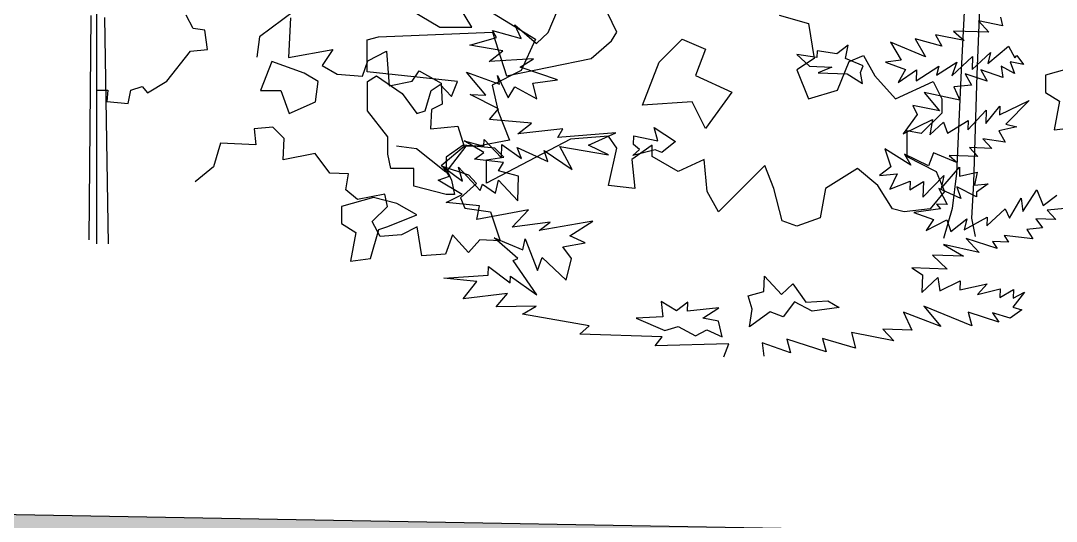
# Model space of a CAD drawing. Header units: inches. Extents: x 11.9 to 85.3, y 21.1 to 37.4.
# Drawn here: x 52.593 to 53.149, y 21.83 to 22.099 of the extents above; entities that cross this region are included whole.
import ezdxf

# ---------------------------------------------------------------- set-up
doc = ezdxf.new("R2010")
doc.units = ezdxf.units.IN
doc.header["$MEASUREMENT"] = 0
doc.layers.add('CAY', color=94, linetype='Continuous')
doc.layers.add('CAY-3', color=61, linetype='Continuous')

# ---------------------------------------------------------------- blocks, each defined once
blk = doc.blocks.new('A$C76451831')
at = {"layer": 'CAY'}
for p, q in [((4647.3, 135.4), (4647.3, 419.7)), ((5187.1, 388.1), (5198.4, 414.5)), ((4638.3, 140.1), (4640.6, 408.3)), ((4661.5, 135.4), (4656.8, 405.9)), ((5154.7, 381.1), (5147.1, 397.2)), ((5147.1, 397.2), (5173, 375)), ((5701.4, 401.9), (5714.1, 388.3)), ((5730.2, 395.9), (5701.4, 401.9)), ((5727.9, 406.4), (5730.2, 395.9)), ((5120.6, 390.5), (5154.7, 381.1)), ((5125.3, 382.1), (5120.6, 390.5)), ((5173, 375), (5187.1, 388.1)), ((5650.1, 385.1), (5657.8, 371.7)), ((5684.3, 378.5), (5650.1, 385.1)), ((5714.1, 388.3), (5671.6, 389.8)), ((5671.6, 389.8), (5684.3, 378.5)), ((5093.2, 372.8), (5125.3, 382.1)), ((5132.9, 366), (5093.2, 372.8)), ((5171.9, 380.3), (5154.8, 342.6)), ((5596.3, 376.6), (5609.2, 354.8)), ((5638.3, 358.8), (5596.3, 376.6)), ((5625.9, 380.5), (5638.3, 358.8)), ((5657.8, 371.7), (5625.9, 380.5)), ((5712.8, 351.2), (5737.6, 371.6)), ((5737.6, 371.6), (5745.2, 357.8)), ((5116.6, 353.4), (5132.9, 366)), ((5669.7, 336.4), (5694.5, 359.5)), ((5694, 343.7), (5716, 364.2)), ((5694.5, 359.5), (5694, 343.7)), ((5716, 364.2), (5712.8, 351.2)), ((5745.2, 357.8), (5747.6, 360.4)), ((5747.6, 360.4), (5755.4, 349.7)), ((5169.7, 356.6), (5116.6, 353.4)), ((5153.5, 346.7), (5169.7, 356.6)), ((5198.3, 331.5), (5153.5, 346.7)), ((5609.2, 354.8), (5590.5, 352.7)), ((5590.5, 352.7), (5614.2, 343.7)), ((5626.9, 330.2), (5654.2, 347.8)), ((5651.2, 337), (5675.7, 352.5)), ((5654.2, 347.8), (5651.2, 337)), ((5675.7, 352.5), (5669.7, 336.4)), ((5744.6, 339.2), (5728.6, 347.9)), ((5728.6, 347.9), (5730.8, 334.2)), ((5755.4, 349.7), (5739.6, 353)), ((5739.6, 353), (5744.6, 339.2)), ((5112.4, 313.2), (5089.4, 340.8)), ((5089.4, 340.8), (5128.7, 326.2)), ((5154.8, 342.6), (5120.1, 324.9)), ((5126.4, 336.8), (5139.1, 310)), ((5128.7, 326.2), (5126.4, 336.8)), ((5614.2, 343.7), (5605.5, 328.2)), ((5605.5, 328.2), (5627.4, 343.3)), ((5627.4, 343.3), (5626.9, 330.2)), ((5712.1, 329.9), (5685.6, 338.5)), ((5685.6, 338.5), (5693.3, 325.1)), ((5730.8, 334.2), (5704.4, 343.3)), ((5704.4, 343.3), (5712.1, 329.9)), ((5120.1, 324.9), (5127.1, 293.6)), ((5139.1, 310), (5147.2, 322.9)), ((5147.2, 322.9), (5173.5, 308.8)), ((5168.7, 327.6), (5198.3, 331.5)), ((5173.5, 308.8), (5168.7, 327.6)), ((5693.3, 325.1), (5672, 323.1)), ((5672, 323.1), (5679.1, 307)), ((5093.9, 313.9), (5112.4, 313.2)), ((5127.7, 296.8), (5093.9, 313.9)), ((5636.8, 316.2), (5655.1, 294.3)), ((5679.1, 307), (5636.8, 316.2)), ((5623.2, 300.8), (5628.2, 290.2)), ((5655.1, 294.3), (5623.2, 300.8)), ((5710.3, 279.2), (5726.9, 299.9)), ((5726.5, 289.5), (5762, 306.9)), ((5726.9, 299.9), (5726.5, 289.5)), ((5762, 306.9), (5734.3, 278.4)), ((5116.8, 284), (5127.7, 296.8)), ((5127.1, 293.6), (5140.7, 259.4)), ((5628.2, 290.2), (5611.5, 266.8)), ((5688.7, 271.8), (5710.9, 295)), ((5710.9, 295), (5710.3, 279.2)), ((5167, 279.6), (5116.8, 284)), ((5150.7, 267), (5167, 279.6)), ((5204.4, 272.8), (5150.7, 267)), ((5198.6, 262.6), (5204.4, 272.8)), ((5611.5, 266.8), (5646.6, 284.1)), ((5646.6, 284.1), (5643.2, 265.7)), ((5643.2, 265.7), (5659.6, 281)), ((5659.6, 281), (5664.6, 267.6)), ((5664.6, 267.6), (5689.1, 282.7)), ((5689.1, 282.7), (5688.7, 271.8)), ((5747.3, 275.2), (5725.9, 270.5)), ((5734.3, 278.4), (5747.3, 275.2)), ((5110.3, 252.1), (5110.6, 260.2)), ((5110.6, 260.2), (5131.1, 238.2)), ((5268.1, 267.9), (5198.6, 262.6)), ((5235.4, 253.2), (5268.1, 267.9)), ((5733.6, 257.1), (5706.9, 260.7)), ((5706.9, 260.7), (5717.4, 249.5)), ((5725.9, 270.5), (5733.6, 257.1)), ((5029.8, 248.8), (5005.7, 252.3)), ((5064.6, 221), (5029.8, 248.8)), ((5088.8, 252.3), (5064.6, 221)), ((5110, 244.4), (5086.5, 258.4)), ((5086.5, 258.4), (5110.3, 252.1)), ((5103, 252.3), (5088.8, 252.3)), ((5140.7, 259.4), (5103, 252.3)), ((5131.1, 238.2), (5131.7, 254.1)), ((5131.7, 254.1), (5155.1, 237.4)), ((5155.1, 237.4), (5150.1, 250.7)), ((5150.1, 250.7), (5186.7, 233.6)), ((5200.9, 251.6), (5259, 241.9)), ((5215.8, 224.4), (5200.9, 251.6)), ((5259, 241.9), (5235.4, 253.2)), ((5620.7, 229.3), (5589.6, 249)), ((5589.6, 249), (5596.6, 227.4)), ((5717.4, 249.5), (5690.7, 250.4)), ((5690.7, 250.4), (5700.8, 239.6)), ((5098.9, 236.6), (5110, 244.4)), ((5133.6, 232.7), (5098.9, 236.6)), ((5186.7, 233.6), (5182.2, 246.9)), ((5182.2, 246.9), (5215.8, 224.4)), ((5641.9, 228.5), (5613, 242.7)), ((5613, 242.7), (5620.7, 229.3)), ((5647.9, 244.2), (5641.9, 228.5)), ((5676.5, 232.3), (5647.9, 244.2)), ((5700.8, 239.6), (5666.4, 240.8)), ((5666.4, 240.8), (5676.5, 232.3)), ((5069.2, 216.4), (5061.4, 227.5)), ((5061.4, 227.5), (5084.8, 210.4)), ((5080, 226.9), (5105.7, 199.2)), ((5084.8, 210.4), (5080, 226.9)), ((5127.8, 222.5), (5133.6, 232.7)), ((5596.6, 227.4), (5583.1, 217)), ((5656.8, 201.3), (5679, 227.2)), ((5679, 227.2), (5678.7, 216.4)), ((5055.4, 211.4), (5069.2, 216.4)), ((5084.3, 194.5), (5055.4, 211.4)), ((5124.2, 195.8), (5127.5, 211.6)), ((5127.5, 211.6), (5150.6, 186.8)), ((5151.6, 216.2), (5127.8, 222.5)), ((5150.6, 186.8), (5151.6, 216.2)), ((5583.1, 217), (5604.4, 219)), ((5604.4, 219), (5595.6, 200.7)), ((5635.2, 191.1), (5660.1, 217)), ((5660.1, 217), (5656.8, 201.3)), ((5678.7, 216.4), (5700.1, 221.1)), ((5700.1, 221.1), (5696.9, 205.3)), ((5105.7, 199.2), (5108.7, 206.8)), ((5108.7, 206.8), (5124.2, 195.8)), ((5595.6, 200.7), (5620, 210.3)), ((5620, 210.3), (5619.6, 199.9)), ((5619.6, 199.9), (5635.8, 209.7)), ((5635.8, 209.7), (5635.2, 191.1)), ((5654.1, 201.4), (5664.3, 182.4)), ((5680.4, 189.6), (5654.1, 201.4)), ((5699.1, 191.6), (5675.5, 203.3)), ((5675.5, 203.3), (5680.4, 189.6)), ((5696.9, 205.3), (5713.2, 207)), ((5713.2, 207), (5699.3, 197.1)), ((5754.7, 173.8), (5771.4, 200)), ((5771.4, 200), (5778.9, 181.1)), ((5065.3, 184.8), (5084.3, 194.5)), ((5699.3, 197.1), (5699.1, 191.6)), ((5738.5, 166.2), (5752.5, 189.8)), ((5752.5, 189.8), (5754.7, 173.8)), ((5778.9, 181.1), (5795.2, 193.7)), ((5105.1, 180.6), (5065.3, 184.8)), ((5101.8, 164.4), (5105.1, 180.6)), ((5163.4, 175.9), (5101.8, 164.4)), ((5144.1, 155.3), (5163.4, 175.9)), ((5656, 177.3), (5624.1, 172.9)), ((5651.2, 182.9), (5656, 177.3)), ((5664.3, 182.4), (5651.2, 182.9)), ((5711.5, 156.8), (5733.5, 177.3)), ((5733.5, 177.3), (5738.5, 166.2)), ((5805.1, 177.5), (5783.7, 175.5)), ((5783.7, 175.5), (5794.2, 164.3)), ((5189.6, 161.4), (5144.1, 155.3)), ((5240.4, 162.3), (5176.1, 151.4)), ((5176.1, 151.4), (5189.6, 161.4)), ((5213, 144.7), (5240.4, 162.3)), ((5624.1, 172.9), (5647.8, 164.4)), ((5647.8, 164.4), (5639.2, 151.1)), ((5639.2, 151.1), (5663.7, 163.9)), ((5663.7, 163.9), (5668.6, 150.1)), ((5668.6, 150.1), (5687.7, 165.3)), ((5684.6, 152.2), (5711.8, 167.2)), ((5687.7, 165.3), (5684.6, 152.2)), ((5711.8, 167.2), (5711.5, 156.8)), ((5794.2, 164.3), (5770.2, 165.1)), ((5770.2, 165.1), (5778, 154.4)), ((5778, 154.4), (5759.3, 152.4)), ((5759.3, 152.4), (5766.7, 141.2)), ((5150.9, 117.8), (5122.3, 142.4)), ((5122.3, 142.4), (5156.7, 128.1)), ((5156.7, 128.1), (5159.4, 141.1)), ((5159.4, 141.1), (5174.4, 103.4)), ((5204.4, 131.8), (5231.3, 136.3)), ((5231.3, 136.3), (5213, 144.7)), ((5723.7, 129.6), (5686.9, 141.7)), ((5686.9, 141.7), (5702.2, 124.9)), ((5737.5, 137.3), (5718.5, 137.9)), ((5718.5, 137.9), (5723.7, 129.6)), ((5766.7, 141.2), (5732.4, 145.1)), ((5732.4, 145.1), (5737.5, 137.3)), ((5214.8, 117.9), (5204.4, 131.8)), ((5702.2, 124.9), (5659.9, 134.5)), ((5659.9, 134.5), (5683.5, 120.6)), ((5145.4, 115.3), (5150.9, 117.8)), ((5173.4, 74.4), (5145.4, 115.3)), ((5174.4, 103.4), (5180, 119.1)), ((5180, 119.1), (5208.5, 91.8)), ((5208.5, 91.8), (5214.8, 117.9)), ((5646.4, 121.9), (5664.3, 104.9)), ((5683.5, 120.6), (5646.4, 121.9)), ((5115.3, 97.8), (5115.7, 108.2)), ((5115.7, 108.2), (5141.7, 88.7)), ((5621.8, 106.4), (5634.7, 98.2)), ((5664.3, 104.9), (5621.8, 106.4)), ((5062.2, 94.2), (5115.3, 97.8)), ((5101.9, 90.1), (5062.2, 94.2)), ((5085.3, 69.4), (5101.9, 90.1)), ((5141.7, 88.7), (5142, 96.8)), ((5142, 96.8), (5173.4, 74.4)), ((5634.7, 98.2), (5633.9, 77)), ((5633.9, 77), (5653.1, 94.9)), ((5653.1, 94.9), (5655.3, 78.9)), ((5655.3, 78.9), (5679.7, 91.2)), ((5679.7, 91.2), (5679.3, 80.4)), ((5679.3, 80.4), (5711.8, 87.4)), ((5711.8, 87.4), (5700.4, 74.6)), ((5138.6, 75.7), (5085.3, 69.4)), ((5124.9, 59.8), (5138.6, 75.7)), ((5700.4, 74.6), (5727.4, 81.4)), ((5727.4, 81.4), (5727.1, 71)), ((5727.1, 71), (5743.3, 80.8)), ((5756.7, 77.6), (5742.5, 59.6)), ((5743.3, 80.8), (5742.9, 70.4)), ((5742.9, 70.4), (5756.7, 77.6)), ((5172.9, 60.9), (5124.9, 59.8)), ((5156.3, 51), (5172.9, 60.9)), ((5236, 37.4), (5156.3, 51)), ((5656.5, 36.3), (5611.8, 53.7)), ((5611.8, 53.7), (5621.9, 32)), ((5693.7, 37.2), (5636.1, 60.6)), ((5636.1, 60.6), (5656.5, 36.3)), ((5726, 41.5), (5689.3, 53.7)), ((5689.3, 53.7), (5693.7, 37.2)), ((5739.3, 46.5), (5718.3, 52.7)), ((5718.3, 52.7), (5726, 41.5)), ((5753.3, 56.5), (5739.3, 46.5)), ((5742.5, 59.6), (5753.3, 56.5)), ((5224.8, 27.3), (5236, 37.4)), ((5323.5, 23.9), (5224.8, 27.3)), ((5600.2, 19.2), (5549.8, 29.1)), ((5549.8, 29.1), (5554.6, 10.4)), ((5621.9, 32), (5587.1, 33.3)), ((5587.1, 33.3), (5600.2, 19.2)), ((5314.9, 13.3), (5323.5, 23.9)), ((5402.9, 15.7), (5314.9, 13.3)), ((5396.9, 0), (5402.9, 15.7)), ((5476.9, 4.9), (5442.9, 17)), ((5442.9, 17), (5445, 1)), ((5472.5, 21.4), (5476.9, 4.9)), ((5519.5, 6.1), (5472.5, 21.4)), ((5515.1, 22.2), (5519.5, 6.1)), ((5554.6, 10.4), (5515.1, 22.2))]:
    blk.add_line(p, q, dxfattribs=at)
for points in [[(888.6, 656.4), (872.7, 530.9), (866.4, 466.6), (861.1, 337.9), (856.9, 208.2), (854.8, 166), (859, 143.9)], [(774.7, 655.4), (791.5, 634.3), (850.6, 524.6), (847.4, 444.5), (842.2, 343.2), (836.9, 219.8), (831.6, 177.6), (821.1, 141.8)]]:
    blk.add_lwpolyline(points, dxfattribs=at)
for points in [[(5560.6, 340.2), (5563.6, 348.2), (5542.6, 357.1), (5545.9, 372.9), (5532, 362.5), (5508.5, 366), (5508.2, 358.3), (5484.4, 361.9), (5499.7, 347.7), (5526.4, 346.8), (5509.9, 339.7), (5544.7, 338.5), (5562.9, 327)], [(5288.9, 254), (5289.3, 264.4), (5318.1, 258.4), (5313.6, 274.5), (5339.3, 257.7), (5323, 244.7), (5315, 247.7), (5288.4, 240.9), (5296.4, 248.3)], [(5431.1, 57.3), (5426.2, 73.3), (5445, 78.1), (5445.6, 96.7), (5466.2, 74.6), (5479.7, 87.3), (5495.3, 65.5), (5521.6, 67.3), (5535, 59.1), (5502.6, 54.8), (5481.7, 65.9), (5467.9, 47.8), (5452.3, 53.8), (5427.7, 36.1)], [(5395.1, 24.1), (5390.7, 42.8), (5371.8, 46.2), (5391.3, 58.7), (5353.5, 54.6), (5353.9, 65.4), (5340.4, 55), (5322.2, 66.5), (5324.3, 47.9), (5292.1, 46.3), (5326.4, 31.5), (5342.5, 36.4), (5363.4, 25.2), (5376.8, 32.4)]]:
    blk.add_lwpolyline(points, close=True, dxfattribs=at)
at = {"layer": 'CAY-3'}
for p, q in [((5095.9, 394.5), (5062.5, 449.6)), ((4975.9, 443.1), (5057.6, 394.5)), ((430.8, 388.4), (413.7, 423.2)), ((5086.7, 432.5), (5171.9, 380.3)), ((45.4, 414.1), (3.5, 382.8)), ((624.8, 409), (659.6, 399)), ((659.6, 399), (666.6, 357.1)), ((145.6, 382.8), (281.8, 388.3)), ((281.8, 388.3), (298.9, 336.4)), ((424.3, 378.3), (430.8, 388.4)), ((5057.6, 394.5), (5095.9, 394.5)), ((3.5, 382.8), (0, 358.6)), ((132.1, 379.3), (145.6, 382.8)), ((132.1, 340.9), (132.1, 379.3)), ((400.1, 357.1), (424.3, 378.3)), ((708.5, 353.5), (725.6, 360.6)), ((725.6, 360.6), (739.2, 336.4)), ((298.9, 336.4), (400.1, 357.1)), ((666.6, 357.1), (646, 343.5)), ((694.4, 319.3), (708.5, 353.5)), ((240, 329.4), (132.1, 340.9)), ((132.7, 329.4), (143.3, 336.4)), ((143.3, 336.4), (173.9, 315.2)), ((646, 343.5), (659.6, 308.7)), ((739.2, 336.4), (763.9, 308.7)), ((132.7, 294.5), (132.7, 329.4)), ((208.7, 318.7), (219.3, 325.8)), ((219.3, 325.8), (232.9, 311.7)), ((232.9, 311.7), (240, 329.4)), ((763.9, 308.7), (808.7, 329.4)), ((808.7, 329.4), (819.4, 308.7)), ((173.9, 315.2), (191.6, 291)), ((201.6, 294.5), (208.7, 318.7)), ((659.6, 308.7), (694.4, 319.3)), ((819.4, 308.7), (819.4, 291.6)), ((156.8, 263.3), (132.7, 294.5)), ((191.6, 291), (201.6, 294.5)), ((819.4, 291.6), (794.6, 267.4)), ((156.8, 242.6), (156.8, 263.3)), ((375.4, 260.4), (274.7, 207.8)), ((420.8, 263.9), (375.4, 260.4)), ((430.8, 249.7), (420.8, 263.9)), ((794.6, 267.4), (777.5, 270.4)), ((777.5, 270.4), (777.5, 239.7)), ((247, 253.3), (226.4, 239.1)), ((284.8, 249.7), (247, 253.3)), ((295.4, 239.1), (284.8, 249.7)), ((420.8, 204.9), (430.8, 249.7)), ((472.7, 253.3), (448.5, 236.2)), ((472.7, 239.7), (472.7, 253.3)), ((160.4, 225.5), (156.8, 242.6)), ((226.4, 239.1), (226.4, 225.5)), ((274.7, 235.6), (295.4, 239.1)), ((274.7, 207.8), (274.7, 235.6)), ((448.5, 236.2), (452, 201.4)), ((503.9, 222), (472.7, 239.7)), ((535.2, 236.2), (503.9, 222)), ((538.7, 197.8), (535.2, 236.2)), ((777.5, 239.7), (812.3, 222)), ((188.1, 225.5), (160.4, 225.5)), ((188.1, 204.3), (188.1, 225.5)), ((226.4, 225.5), (232.9, 211.4)), ((607.7, 229.1), (583.5, 204.9)), ((618.3, 201.4), (607.7, 229.1)), ((718.5, 225.5), (680.2, 201.4)), ((742.7, 204.9), (718.5, 225.5)), ((232.9, 211.4), (236.4, 194.3)), ((812.3, 222), (822.3, 197.8)), ((226.4, 194.3), (188.1, 204.3)), ((452, 201.4), (420.8, 204.9)), ((583.5, 204.9), (552.3, 173.6)), ((628.3, 163), (618.3, 201.4)), ((680.2, 201.4), (673.7, 166.6)), ((760.4, 177.2), (742.7, 204.9)), ((236.4, 194.3), (226.4, 194.3)), ((552.3, 173.6), (538.7, 197.8)), ((822.3, 197.8), (805.2, 177.2)), ((774, 173.6), (760.4, 177.2)), ((805.2, 177.2), (774, 173.6)), ((646, 156.5), (628.3, 163)), ((673.7, 166.6), (646, 156.5))]:
    blk.add_line(p, q, dxfattribs=at)
for points in [[(4646.7, 319.2), (4660.4, 319.2), (4659.4, 305.5), (4684.7, 303.3), (4687.9, 319.2), (4701.6, 323.4), (4707.9, 316), (4731.1, 329.7), (4759.6, 365.6), (4779.6, 367.7), (4776.4, 390.9), (4762.7, 393), (4754.3, 408.8)], [(4878.8, 405.7), (4876.6, 358.2), (4929.4, 367.7), (4916.7, 348.7), (4934.6, 338.2), (4965.2, 336), (4971.6, 354), (4993.7, 365.6), (4996.9, 324.4), (5024.3, 329.7), (5032.7, 342.4), (5059.1, 327.6), (5060.2, 302.3), (5047.5, 296), (5046.4, 272.8), (5079.1, 275.9), (5086.5, 251.7), (5059.1, 228.5), (5091.8, 217.9), (5101.3, 207.4), (5082.3, 190.5), (5087.6, 177.8), (5118.2, 173.6), (5129.8, 138.8), (5105.5, 139.9), (5091.8, 125.1), (5072.8, 146.2), (5064.4, 123), (5035.9, 120.9), (5030.6, 155.7), (5011.6, 146.2), (4986.3, 144.1), (4976.8, 162), (4994.8, 179.9), (4991.6, 194.7), (4958.9, 188.4), (4945.2, 200), (4948.4, 219), (4926.2, 220), (4908.3, 243.2), (4870.3, 235.8), (4871.4, 261.2), (4857.7, 274.9), (4835.5, 272.8), (4837.6, 253.8), (4795.4, 255.9), (4787, 227.4), (4764.8, 209.5)]]:
    blk.add_lwpolyline(points, dxfattribs=at)
for points in [[(481.1, 352.5), (508.8, 380.2), (536.5, 368.3), (524.6, 336.6), (568.2, 316.8), (536.5, 273.3), (520.7, 305), (461.3, 301)], [(56.6, 339.4), (18.3, 353.5), (4.7, 318.7), (28.9, 318.7), (38.9, 291), (70.2, 305.2), (73.7, 329.4)], [(5847.5, 340.7), (5819.8, 347.7), (5781.5, 337.1), (5781.5, 316.5), (5798.6, 305.9), (5792.1, 271.6), (5816.3, 274.6), (5826.3, 309.4), (5836.9, 312.9), (5871.7, 327.1)], [(167.4, 183.7), (139.7, 190.7), (101.4, 180.1), (101.4, 159.5), (118.5, 148.9), (112, 114.6), (136.2, 117.6), (146.2, 152.4), (156.8, 155.9), (191.6, 170.1)]]:
    blk.add_lwpolyline(points, close=True, dxfattribs=at)

msp = doc.modelspace()

# ---------------------------------------------------------------- hatches: boundary and pattern name
at = {"true_color": 0x000000}
h = msp.add_hatch(color=18, dxfattribs=at)
h.dxf.hatch_style = 1
h.paths.add_polyline_path([(70.51978, 21.54651), (69.24363, 22.3819), (69.24363, 24.06333), (69.11663, 24.06333), (69.11663, 22.25961), (70.25366, 21.51914), (12.49661, 22.54745), (12.49661, 21.9488), (70.51978, 21.1086)])

# ---------------------------------------------------------------- linework, layer by layer
msp.add_lwpolyline([(12.49661, 22.54745), (70.25366, 21.51914), (69.11663, 22.25961), (69.11663, 24.06333), (67.06144, 24.06333), (69.24363, 24.06333), (69.24363, 22.3819), (70.51978, 21.54651), (70.51978, 21.1086), (12.49661, 21.9488)], close=True)

# ---------------------------------------------------------------- block references
at = {"layer": 'CAY', "xscale": 0.0004489089019145984, "yscale": 0.0004489089019145984, "zscale": 0.0004489089019145984}
for p in [(50.54729, 21.91828), (52.71935, 21.91828)]:
    msp.add_blockref('A$C76451831', p, dxfattribs=at)

doc.saveas('drawing.dxf')
